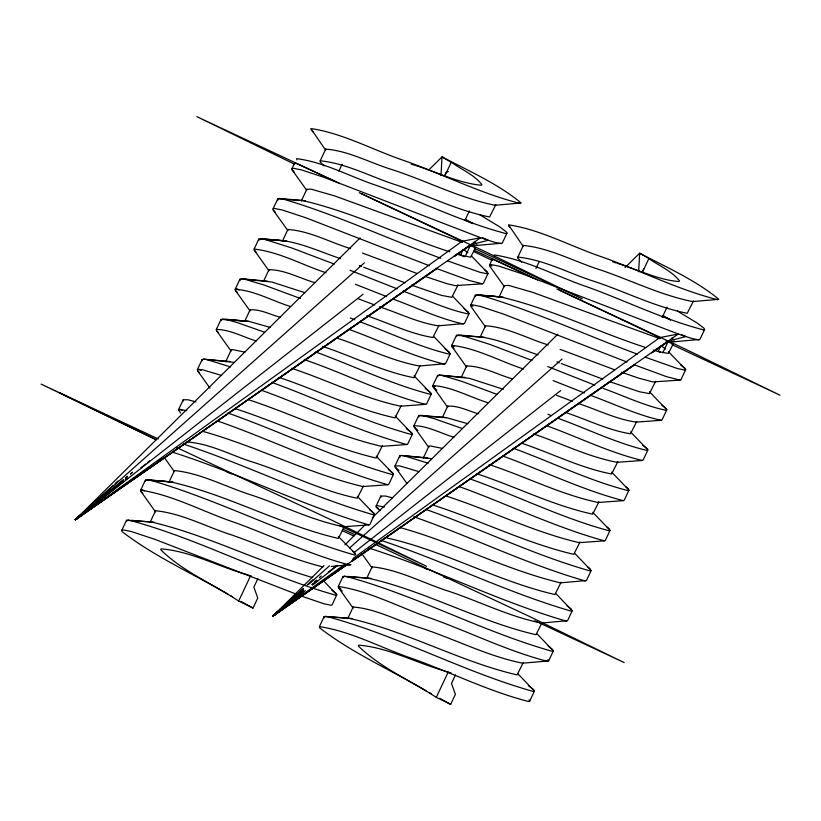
<?xml version="1.0" encoding="UTF-8"?>
<svg xmlns="http://www.w3.org/2000/svg" width="821" height="821" viewBox="0 0 821 821"><rect width="100%" height="100%" fill="white"/><g stroke="black" fill="none" stroke-linecap="round" stroke-linejoin="round"><path stroke-width="1.23" d="M441.01 175.52L441.996 156.903C468.812 170.963 497.824 183.709 521.171 202.992L495.094 205.281C459.452 198.077 426.386 180.692 391.863 169.547C370.004 162.866 348.576 150.777 325.711 149.135L320.211 160.813L320.139 161.87L324.079 165.904M638.646 271.813L639.631 253.196C666.447 267.256 695.449 280.002 718.796 299.285L692.729 301.584C660.802 295.273 631.051 280.269 600.264 269.883C574.813 261.909 549.937 248.004 523.346 245.428L517.846 257.117L517.774 258.174L521.715 262.197M322.838 566.89C291.835 559.193 262.535 545.842 232.466 535.21C207.005 527.246 182.139 513.33 155.538 510.754L155.477 511.811L140.894 491.379L140.668 490.168L145.399 480.121L170.388 481.855C228.074 494.724 280.844 525.091 338.334 538.422L344.05 527.174M357.309 496.356L374.633 514.387L369.902 524.434L368.896 524.896L343.835 526.733C311.888 520.514 282.188 505.254 251.37 495.032C225.919 487.058 201.042 473.153 174.452 470.577L174.38 471.634L164.179 457.328M244.894 352.147L232.62 349.623L231.173 350.033L231.101 351.09L216.528 330.658L216.303 329.437L221.023 319.4L248.825 321.36L270.263 327.435M280.064 317.204C270.253 314.638 260.349 309.076 250.077 309.856L250.015 310.913L235.432 290.47L235.206 289.259L239.937 279.212L241.425 278.812L271.843 282.034L304.54 292.584M314.7 282.568C299.665 278.288 284.754 269.77 268.99 269.668L268.919 270.725L254.346 250.292L254.12 249.081L258.841 239.034L283.84 240.769C303.431 243.734 321.719 252.345 340.417 258.584M350.567 248.619C329.878 242.308 309.558 230.875 287.894 229.49L287.822 230.547L273.249 210.114L273.024 208.893L277.755 198.856L302.744 200.591C353.307 212.331 400.443 235.966 449.826 251.821M462.397 242.431L334.65 195.921L311.046 189.128L306.808 189.312L306.736 190.369L292.163 169.926L291.927 168.716L294.688 162.856M325.711 149.135L325.639 150.192L310.841 128.538C342.86 133.228 373.565 150.294 404.312 160.649C443.032 174.329 480.264 193.356 520.155 203.454M536.903 633.72L553.354 650.868L548.633 660.915L522.567 663.204C486.915 656 453.849 638.615 419.326 627.47C397.477 620.789 376.049 608.7 353.174 607.047L353.102 608.115L338.529 587.672L338.303 586.461L343.034 576.414L368.024 578.148C425.709 591.017 478.479 621.394 535.969 634.715L542.188 622.41M555.817 593.532L572.268 610.691L567.537 620.727L541.47 623.026C509.523 616.807 479.823 601.557 449.005 591.325C423.554 583.362 398.678 569.446 372.087 566.87L372.016 567.927L361.815 553.621M442.529 448.44L430.245 445.916L428.808 446.326L428.736 447.383L414.164 426.951L413.938 425.74L418.659 415.693L446.46 417.653L467.898 423.728M478.766 413.866C468.606 411.167 458.354 405.43 447.712 406.149L447.64 407.206L433.067 386.773L432.841 385.552L437.572 375.505L439.061 375.105L469.479 378.327L503.335 389.298M512.335 378.861C497.3 374.581 482.389 366.063 466.626 365.971L466.554 367.028L451.981 346.585L451.745 345.374L456.476 335.327L481.475 337.062C501.067 340.027 519.344 348.638 538.053 354.877M548.192 344.912C527.513 338.601 507.193 327.169 485.529 325.783L485.457 326.84L470.885 306.407L470.659 305.196L475.38 295.15L500.379 296.884C550.152 308.398 596.559 331.592 645.111 347.334M660.033 338.724L532.285 292.214L508.681 285.421L504.433 285.605L504.371 286.662L489.788 266.23L489.562 265.009L492.323 259.149M523.346 245.428L523.275 246.485L508.476 224.831C540.495 229.521 571.19 246.598 601.947 256.942C640.667 270.632 677.9 289.649 717.79 299.747M228.382 594.455C192.986 573.561 154.574 556.73 121.99 531.556L121.765 530.345L126.485 520.298L151.485 522.033C206.851 534.984 258.102 561.831 312.729 577.604M180.651 413.035L178.485 409.802L183.216 399.755L187.896 399.745L195.952 401.89M210.012 388.21L197.625 370.835L197.389 369.624L202.12 359.577L203.608 359.167L234.026 362.389M155.538 510.754L150.038 522.443L151.485 522.033M174.452 470.577L168.952 482.266L170.388 481.855L146.887 479.71M231.173 350.033L225.672 361.722L227.119 361.312M244.576 321.545L250.077 309.856M263.49 281.357L268.99 269.668M282.393 241.179L287.894 229.49M301.307 201.001L306.808 189.312M338.878 171.066L342.111 164.2M257.856 578.631L253.863 587.128L257.763 598.016L253.042 608.063L238.665 601.064L250.549 575.808M444.561 175.704L446.06 172.523L448.358 171.527M444.756 176.022L451.242 162.25L441.996 156.903L428.346 170.409M465.076 220.079L469.396 210.894M456.897 254.12L460.458 255.218L462.962 249.902M465.179 256.47L470.402 245.366L475.451 247.942L470.69 257.158L460.458 255.218M363.467 485.929L357.248 498.234C321.606 491.03 288.53 473.645 254.007 462.5C232.158 455.819 210.73 443.73 187.855 442.078M382.37 445.752L376.151 458.056C327.579 446.603 282.188 423.718 234.621 408.509M401.274 405.574L395.055 417.879C355.154 409.104 317.881 390.375 279.15 377.455M420.188 365.396L413.969 377.701C382.401 371.574 353.04 356.53 322.591 346.411M439.091 325.208L432.872 337.513C410.028 333.798 388.785 323.084 366.895 315.787M426.017 690.748C390.622 669.854 352.209 653.023 319.626 627.849L319.4 626.639L324.121 616.592L349.12 618.326C406.805 631.195 459.575 661.562 517.066 674.893L523.285 662.588M380.082 510.724L376.346 507.306L376.121 506.095L380.841 496.048L385.531 496.048L392.51 497.865M406.918 483.477L395.25 467.128L395.024 465.918L399.755 455.871L401.243 455.47L431.661 458.682M322.992 580.252L336.815 594.753L332.095 604.8L331.079 605.262L323.967 603.794L301.605 596.128M376.213 456.178L393.536 474.21L388.815 484.257L387.799 484.718L362.738 486.555C307.978 473.368 257.137 446.532 202.787 431.353M395.127 416.001L412.45 434.032L407.719 444.079L406.703 444.53L381.652 446.367C335.963 435.797 293.241 414.369 248.65 399.776M414.03 375.813L431.353 393.844L426.633 403.891L425.617 404.353L400.556 406.19C362.954 398.288 327.979 380.215 291.517 368.301M433.816 336.518L450.267 353.666L445.536 363.713L419.469 366.012C391.248 360.901 365.058 347.355 337.903 338.416M452.72 296.34L469.171 313.489L464.44 323.536L438.373 325.824C417.951 322.756 398.965 313.191 379.435 306.746M471.623 256.152L488.074 273.311L483.353 283.348L482.338 283.809L455.193 285.626L447.055 283.707L426.017 276.728M479.7 214.722L499.825 226.935L506.28 231.861L506.988 233.123L502.257 243.17L476.19 245.469L470.669 244.781L453.849 256.48M347.673 618.736L353.174 607.047M366.587 578.559L372.087 566.87M423.308 458.015L428.808 446.326M442.211 417.838L447.712 406.149M461.125 377.65L466.626 365.971M480.028 337.472L485.529 325.783M504.433 285.605L498.932 297.294L500.379 296.884L476.878 294.739M535.969 268.498L539.202 261.632M455.491 674.924L451.488 683.421L455.398 694.309L450.678 704.356L436.3 697.357L448.184 672.101M642.186 272.008L643.695 268.816M642.391 272.315L648.877 258.543L639.631 253.196L625.079 267.605M662.167 317.522L667.032 307.187M653.352 350.054L658.093 351.511L660.094 347.262M662.804 352.763L668.037 341.669L673.087 344.235L668.325 353.451L658.093 351.511M319.4 626.639C351.419 631.328 382.114 648.405 412.871 658.75C451.529 672.635 488.844 691.344 528.714 701.555L529.719 701.093L534.45 691.046L518 673.897M574.721 553.354L591.171 570.503L586.451 580.55L560.374 582.848C505.254 569.579 454.105 542.465 399.345 527.359M592.752 512.294L610.085 530.325L605.354 540.372L604.338 540.834L579.287 542.671C533.599 532.059 490.886 510.59 446.285 496.069M611.666 472.106L628.989 490.147L624.258 500.194L623.252 500.646L598.191 502.483C560.589 494.591 525.604 476.508 489.152 464.594M630.569 431.928L647.892 449.959L643.171 460.006L642.155 460.468L617.105 462.305C588.154 456.887 561.215 443.237 533.363 433.888M649.483 391.75L666.806 409.782L662.075 419.829L661.059 420.29L636.008 422.127C615.976 419.151 597.36 409.782 578.2 403.46M668.386 351.573L685.709 369.604L680.989 379.651L679.973 380.113L652.828 381.919L638.759 378.183L621.415 372.211M677.335 311.015L697.46 323.228L703.915 328.154L704.623 329.426L699.892 339.463L673.825 341.762L668.304 341.084L651.484 352.784M436.69 268.775L75.399 519.724L360.121 237.926M347.817 564.068L273.034 616.017L323.967 565.597M344.892 544.887L364.904 525.081M372.18 517.877L557.757 334.219M435.982 268.919L75.399 519.724L82.88 512.704M87.549 508.322L96.909 499.558M347.673 564.099L273.034 616.017L289.864 600.243M291.742 598.488L296.412 594.106M501.241 243.632L494.129 242.164L480.644 237.721L75.358 519.744L82.921 512.827M87.652 508.507L89.551 506.783M698.876 339.925L691.764 338.457L678.279 334.014L272.993 616.048L288.13 602.214M361.507 193.725L462.049 241.312L75.358 519.744L113.247 485.283M115.145 483.559L117.988 480.983M345.282 564.92L273.034 616.017L303.308 588.472M307.095 585.024L312.78 579.862M98.233 501.179L75.358 519.744L82.962 512.858L75.358 519.744L83.352 513.33M344.717 564.396L272.993 616.048L277.775 611.707M279.643 610.013L281.582 608.269L272.993 616.048L289.495 603.784M283.45 606.575L288.233 602.245L283.461 606.606M84.183 512.325L75.358 519.744L83.013 512.94M144.506 470.854L75.399 519.724L364.391 262.823M305.33 590.699L273.024 616.017L303.647 588.79M308.429 584.542L329.488 565.823M349.582 547.956L562.026 359.116M90.033 507.337L75.358 519.744L86.923 509.646M303.165 592.136L273.024 616.017L285.513 605.098M85.692 512.068L75.388 519.724L81.228 514.705M291.896 600.695L272.993 616.048L280.977 609.623M495.094 205.281L495.812 204.665L489.593 216.97C457.666 210.658 427.926 195.655 397.138 185.269C371.677 177.305 346.801 163.4 320.211 160.813M476.19 245.469L476.909 244.853M457.276 285.646L458.005 285.031L451.786 297.335L441.554 295.396L411.588 285.195M692.729 301.584L693.447 300.968L687.228 313.273C655.281 307.044 625.592 291.794 594.773 281.572C569.312 273.598 544.436 259.693 517.846 257.117M673.825 341.762L674.544 341.146M654.912 381.939L655.63 381.324L649.411 393.628L639.179 391.689L609.223 381.488M636.008 422.127L636.727 421.512L630.507 433.806C608.063 430.204 587.2 419.685 565.71 412.532M617.105 462.305L617.823 461.689L611.604 473.994C580.406 467.97 551.394 453.13 521.314 443.114M598.191 502.483L598.909 501.867L592.69 514.172C552.779 505.459 515.547 486.555 476.785 473.748M579.287 542.671L580.006 542.045L573.787 554.349C525.214 542.907 479.823 520.021 432.246 504.812M560.374 582.848L561.092 582.233L554.873 594.537C497.393 581.196 444.623 550.829 386.937 537.971M363.087 294.236L75.388 519.724L102.625 496.438M303.596 590.699L273.024 616.017L301.235 591.9M75.358 519.744L81.207 514.757M303.534 590.648L273.024 616.017L287.658 603.64M272.993 616.048L281.819 608.628M101.506 499.024L75.388 519.724L123.602 479.618M125.572 477.986L127.542 476.344M130.498 473.891L132.458 472.249M75.388 519.724L123.714 479.71M125.685 478.079L127.655 476.447M130.611 473.994L132.581 472.362M314.443 581.72L316.413 580.088M319.369 577.635L321.339 576.003M311.734 584.593L313.755 582.951M103.518 497.434L105.529 495.843M107.541 494.242L123.612 481.506M125.613 479.916L127.624 478.325M140.689 467.98L145.707 463.998M147.718 462.408L149.73 460.807M313.201 584.172L317.224 580.991M328.277 572.237L336.312 565.864M312.391 585.157L337.636 565.382M353.779 552.718L560.722 390.529M87.744 510.539L93.922 505.952M353.03 558.413L659.684 337.605L559.132 290.018M146.6 469.366L152.88 464.922M158.114 461.228L161.255 459.001M352.609 559.737L355.75 557.521M351.87 561.174L633.617 365.212M454.598 256.347L470.402 245.366M352.035 561.143L634.325 365.078M652.233 352.64L668.037 341.669M506.988 233.123L505.972 233.585C461.566 221.947 420.024 200.827 376.798 185.546C350.269 176.792 324.387 162.148 296.658 158.669L296.884 159.89M488.074 273.311L487.069 273.762L479.946 272.305L447.476 260.842M469.171 313.489L468.155 313.95C445.629 309.158 424.611 298.865 402.988 291.127M450.267 353.666L449.251 354.128C418.618 346.842 389.954 332.721 360.409 321.986M431.353 393.844L430.337 394.306C390.888 384.125 353.861 365.909 315.623 351.952M412.45 434.032L411.434 434.494C363.508 421.409 318.394 399.252 271.7 382.34M704.623 329.426L703.607 329.878C663.748 319.656 626.413 301.03 587.764 287.073C557.018 276.728 526.312 259.662 494.293 254.972L494.519 256.183M393.536 474.21L392.53 474.671C336.179 458.693 283.06 432.575 227.858 412.994M685.709 369.604L684.693 370.066L677.582 368.598L645.111 357.135M374.633 514.387L373.617 514.849C308.758 496.069 247.788 465.353 183.627 444.151M666.806 409.782L665.79 410.243C644.054 405.697 623.796 395.763 602.942 388.333M331.191 566.459L350.998 564.612M647.892 449.959L646.886 450.421C616.253 443.135 587.59 429.014 558.044 418.289M336.815 594.753L335.799 595.215C264.896 575.316 199.226 538.74 127.984 519.898M628.989 490.147L627.973 490.609C588.524 480.418 551.496 462.202 513.258 448.245M610.085 530.325L609.069 530.787C561.502 517.959 516.861 495.638 470.505 479.095M591.171 570.503L590.155 570.964C533.814 554.986 480.696 528.878 425.494 509.287M572.268 610.691L571.252 611.152C506.393 592.362 445.423 561.656 381.262 540.454M553.354 650.868L552.348 651.33C481.434 631.431 415.765 594.856 344.522 576.014M534.45 691.046L533.434 691.508C462.531 671.609 396.861 635.033 325.619 616.191M291.927 168.716L293.425 168.315L301.461 169.885L325.003 177.695L480.644 237.721L460.027 241.702M273.024 208.893L274.512 208.493L282.547 210.063L306.1 217.873L429.373 265.747M254.12 249.081C279.007 251.79 302.261 264.998 326.04 272.757M235.206 289.259C254.212 290.46 272.028 300.794 290.162 306.387M216.303 329.437C230.106 329.539 243.17 337.092 256.326 340.972M197.389 369.624L202.079 369.614L221.229 375.341M178.485 409.802L179.973 409.402L186.798 410.674M140.668 490.168C172.697 494.858 203.392 511.924 234.139 522.269C272.808 536.164 310.122 554.873 349.982 565.074M413.938 425.74C427.741 425.832 440.805 433.396 453.962 437.265M121.765 530.345L123.253 529.935L131.288 531.515L154.83 539.315L295.981 594.024M395.024 465.918L399.714 465.907L418.864 471.634M376.121 506.095L377.609 505.695L384.433 506.978M338.303 586.461C370.333 591.151 401.028 608.217 431.774 618.572C470.443 632.457 507.758 651.166 547.617 661.377M470.669 244.781L488.136 240.296L482.43 237.628M668.304 341.084L685.771 336.589L681.204 334.455M657.662 337.995L678.279 334.014L522.638 273.988L499.086 266.178L491.061 264.608L489.562 265.009L491.882 266.096M279.243 198.446L305.545 200.817M286.642 240.994L260.339 238.624M283.84 240.769L263.531 239.024L291.917 248.014L334.291 264.085M503.181 297.11L480.069 295.139C533.783 310.985 584.819 334.701 637.281 354.138M241.425 278.812L267.728 281.182M457.964 334.927L484.267 337.298M248.825 321.36L222.522 318.989M246.023 321.134L225.713 319.39L236.971 322.489L264.526 332.197M439.061 375.105L465.363 377.475M203.608 359.167L229.911 361.538M420.157 415.282L446.46 417.653M401.243 455.47L427.546 457.831M173.19 482.081L150.079 480.111C219.895 500.358 284.908 535.056 354.713 555.037L355.729 554.575L355.021 553.303L338.396 536.534M131.175 520.288L154.286 522.259M347.714 576.404L370.825 578.374M328.81 616.592L351.922 618.562M482.338 283.809L469.232 280.474L436.033 268.313M463.434 323.997C438.917 318.599 416.021 307.382 392.469 298.895M679.973 380.113L666.868 376.767L633.668 364.606M444.52 364.175C411.578 356.181 380.759 340.879 348.946 329.365M661.059 420.29C636.552 414.892 613.656 403.686 590.104 395.188M425.617 404.353C385.726 394.254 348.494 375.238 309.774 361.548L304.222 359.372M642.155 460.468C609.223 452.433 578.374 437.254 546.581 425.668M406.703 444.53C356.848 430.799 309.907 407.729 261.273 390.18M623.252 500.646C581.904 489.829 543.071 470.731 502.965 456.096M387.799 484.718C329.519 468.052 274.583 440.939 217.349 420.906M604.338 540.834C554.483 527.092 507.542 504.022 458.908 486.473M368.896 524.896C301.83 505.418 238.932 473.245 172.318 452.114M585.435 581.011C526.764 564.212 471.459 536.903 413.825 516.778M566.521 621.189C499.096 601.68 435.9 569.199 368.875 548.089M282.434 198.846C336.538 214.763 387.881 238.829 440.764 258.266M244.617 279.202L263.767 284.928L300.465 298.485M461.156 335.317L489.552 344.307L531.926 360.378M442.252 375.505L461.402 381.221L496.982 394.357M206.8 359.567L230.578 366.925M423.349 415.683L434.607 418.782L462.161 428.5M404.435 455.86L428.203 463.218M443.535 577.04L447.014 578.23M248.199 575.018L251.544 576.168M445.834 671.311L451.406 673.22M247.08 574.638C218.509 566.716 190.759 551.209 161.101 548.849L160.752 549.752C182.724 571.539 213.008 583.967 238.665 601.064M444.715 670.931C416.144 663.009 388.395 647.502 358.736 645.142L358.387 646.045C380.472 667.719 410.428 680.486 436.3 697.357M411.28 164.179C434.576 170.809 457.164 183.001 481.393 185.259L481.824 184.489C474.004 174.596 461.371 169.495 451.242 162.25M612.517 261.725L616.119 262.977M617.32 263.397C637.763 269.35 657.703 279.869 679.018 281.552L679.46 280.782C671.64 270.889 659.006 265.799 648.877 258.543M417.089 273.506L362.43 253.053M405.153 282.824L363.682 267.277M614.724 369.799L560.055 349.346M602.788 379.117L561.318 363.57M359.321 265.635L361.497 266.456M556.956 361.928L559.132 362.749M374.756 304.991L357.894 298.639M556.617 395.342L572.391 401.284M487.797 402.68C469.663 397.087 451.848 386.753 432.841 385.552L435.161 386.64M626.998 362.04L503.725 314.166L480.182 306.366L472.147 304.786L470.659 305.196L472.968 306.284M523.675 369.05C499.897 361.302 476.642 348.094 451.745 345.374L454.064 346.462M350.095 270.273L397.19 288.848M547.73 366.566L594.825 385.152M355.472 284.302L386.722 296.638M553.108 380.595L584.357 392.941M350.3 317.994L354.795 319.769M547.935 414.287L551.302 415.621M469.202 245.181L471.069 246.033M665.913 341.054L668.705 342.326M460.232 241.066L462.285 242.01M657.867 337.359L659.91 338.303M339.966 183.647L196.804 116.644L294.595 164.21M359.239 192.668L486.843 252.386L582.315 298.865L474.425 248.373M474.148 250.241L537.601 279.94M556.864 288.961L684.478 348.689L779.95 395.168L672.06 344.666M492.231 260.503L473.809 251.575M376.346 507.306L378.625 508.384M158.227 438.917L41.05 384.074L156.247 439.779M176.792 447.599L331.089 519.816L426.561 566.295L339.545 525.573M343.096 529.237L354.703 534.666M375.577 544.446L528.724 616.119L624.196 662.598L539.5 622.954M342.275 530.643L353.882 536.082M534.861 620.789L537.18 621.866M340.807 588.739L338.529 587.672L342.265 591.089M236.705 288.859L239.014 289.946M198.887 369.214L201.196 370.302M179.973 409.402L182.283 410.479M142.166 489.757L144.475 490.845M464.953 219.884L472.793 223.62L465.343 219.258M662.588 316.177L670.429 319.913M226.812 471.829L231.286 473.994M424.447 568.122L426.684 569.21M59.728 392.818L155.2 439.286M429.147 692.472L431.241 693.632M230.465 595.605L232.559 596.754M439.656 698.271L450.678 704.356M240.912 601.362L253.042 608.063M662.978 315.551L670.48 319.831M658.421 351.193L660.536 352.435M459.729 254.284L463.957 256.757M661.213 345.898L665.544 349.038M463.578 249.594L467.908 252.735M680.578 364.832L685.012 368.331M661.675 405.02L666.098 408.509M464.039 308.717L468.463 312.216M642.761 445.198L647.194 448.697M445.126 348.904L449.559 352.394M425.206 388.374L430.656 392.582M406.303 428.552L411.742 432.759M388.405 469.448L392.838 472.937M567.137 605.919L571.56 609.418M369.501 509.625L373.924 513.125M548.223 646.096L552.656 649.596M528.303 685.566L533.753 689.773M331.684 589.981L336.117 593.48M436.803 390.18L433.067 386.773M417.899 430.368L414.164 426.951M398.996 470.546L395.25 467.128M484.975 269.965L487.376 272.038M625.879 486.802L628.291 488.875M606.976 526.979L609.377 529.052M588.072 567.167L590.473 569.24M352.62 551.23L355.021 553.303M671.876 337.975L673.887 339.884M474.24 241.682L476.252 243.591M508.702 226.042L509.995 227.386M311.067 129.749L313.006 131.76M292.163 169.926L294.092 171.948M451.981 346.585L453.91 348.607M273.249 210.114L275.189 212.126M254.346 250.292L256.275 252.304M235.432 290.47L237.372 292.492M216.528 330.658L218.468 332.669M197.625 370.835L199.554 372.847M140.894 491.379L142.833 493.39M547.925 659.643L548.633 660.915M529.022 699.82L529.719 701.093M475.38 295.15L475.616 296.36M456.476 335.327L456.702 336.538M437.572 375.505L437.798 376.726M418.659 415.693L418.884 416.904M399.755 455.871L399.981 457.081M380.841 496.048L381.077 497.269M277.755 198.856L277.98 200.067M343.034 576.414L343.26 577.625M258.841 239.034L259.067 240.245M324.121 616.592L324.346 617.803M239.937 279.212L240.163 280.423M221.023 319.4L221.26 320.611M202.12 359.577L202.346 360.788M183.216 399.755L183.442 400.966M145.399 480.121L145.625 481.332M126.485 520.298L126.721 521.509M492.939 259.528A111.02 0.585 25.2 0 1 533.065 277.816M295.314 163.235A111.02 0.585 25.2 0 1 335.43 181.523"/></g></svg>
